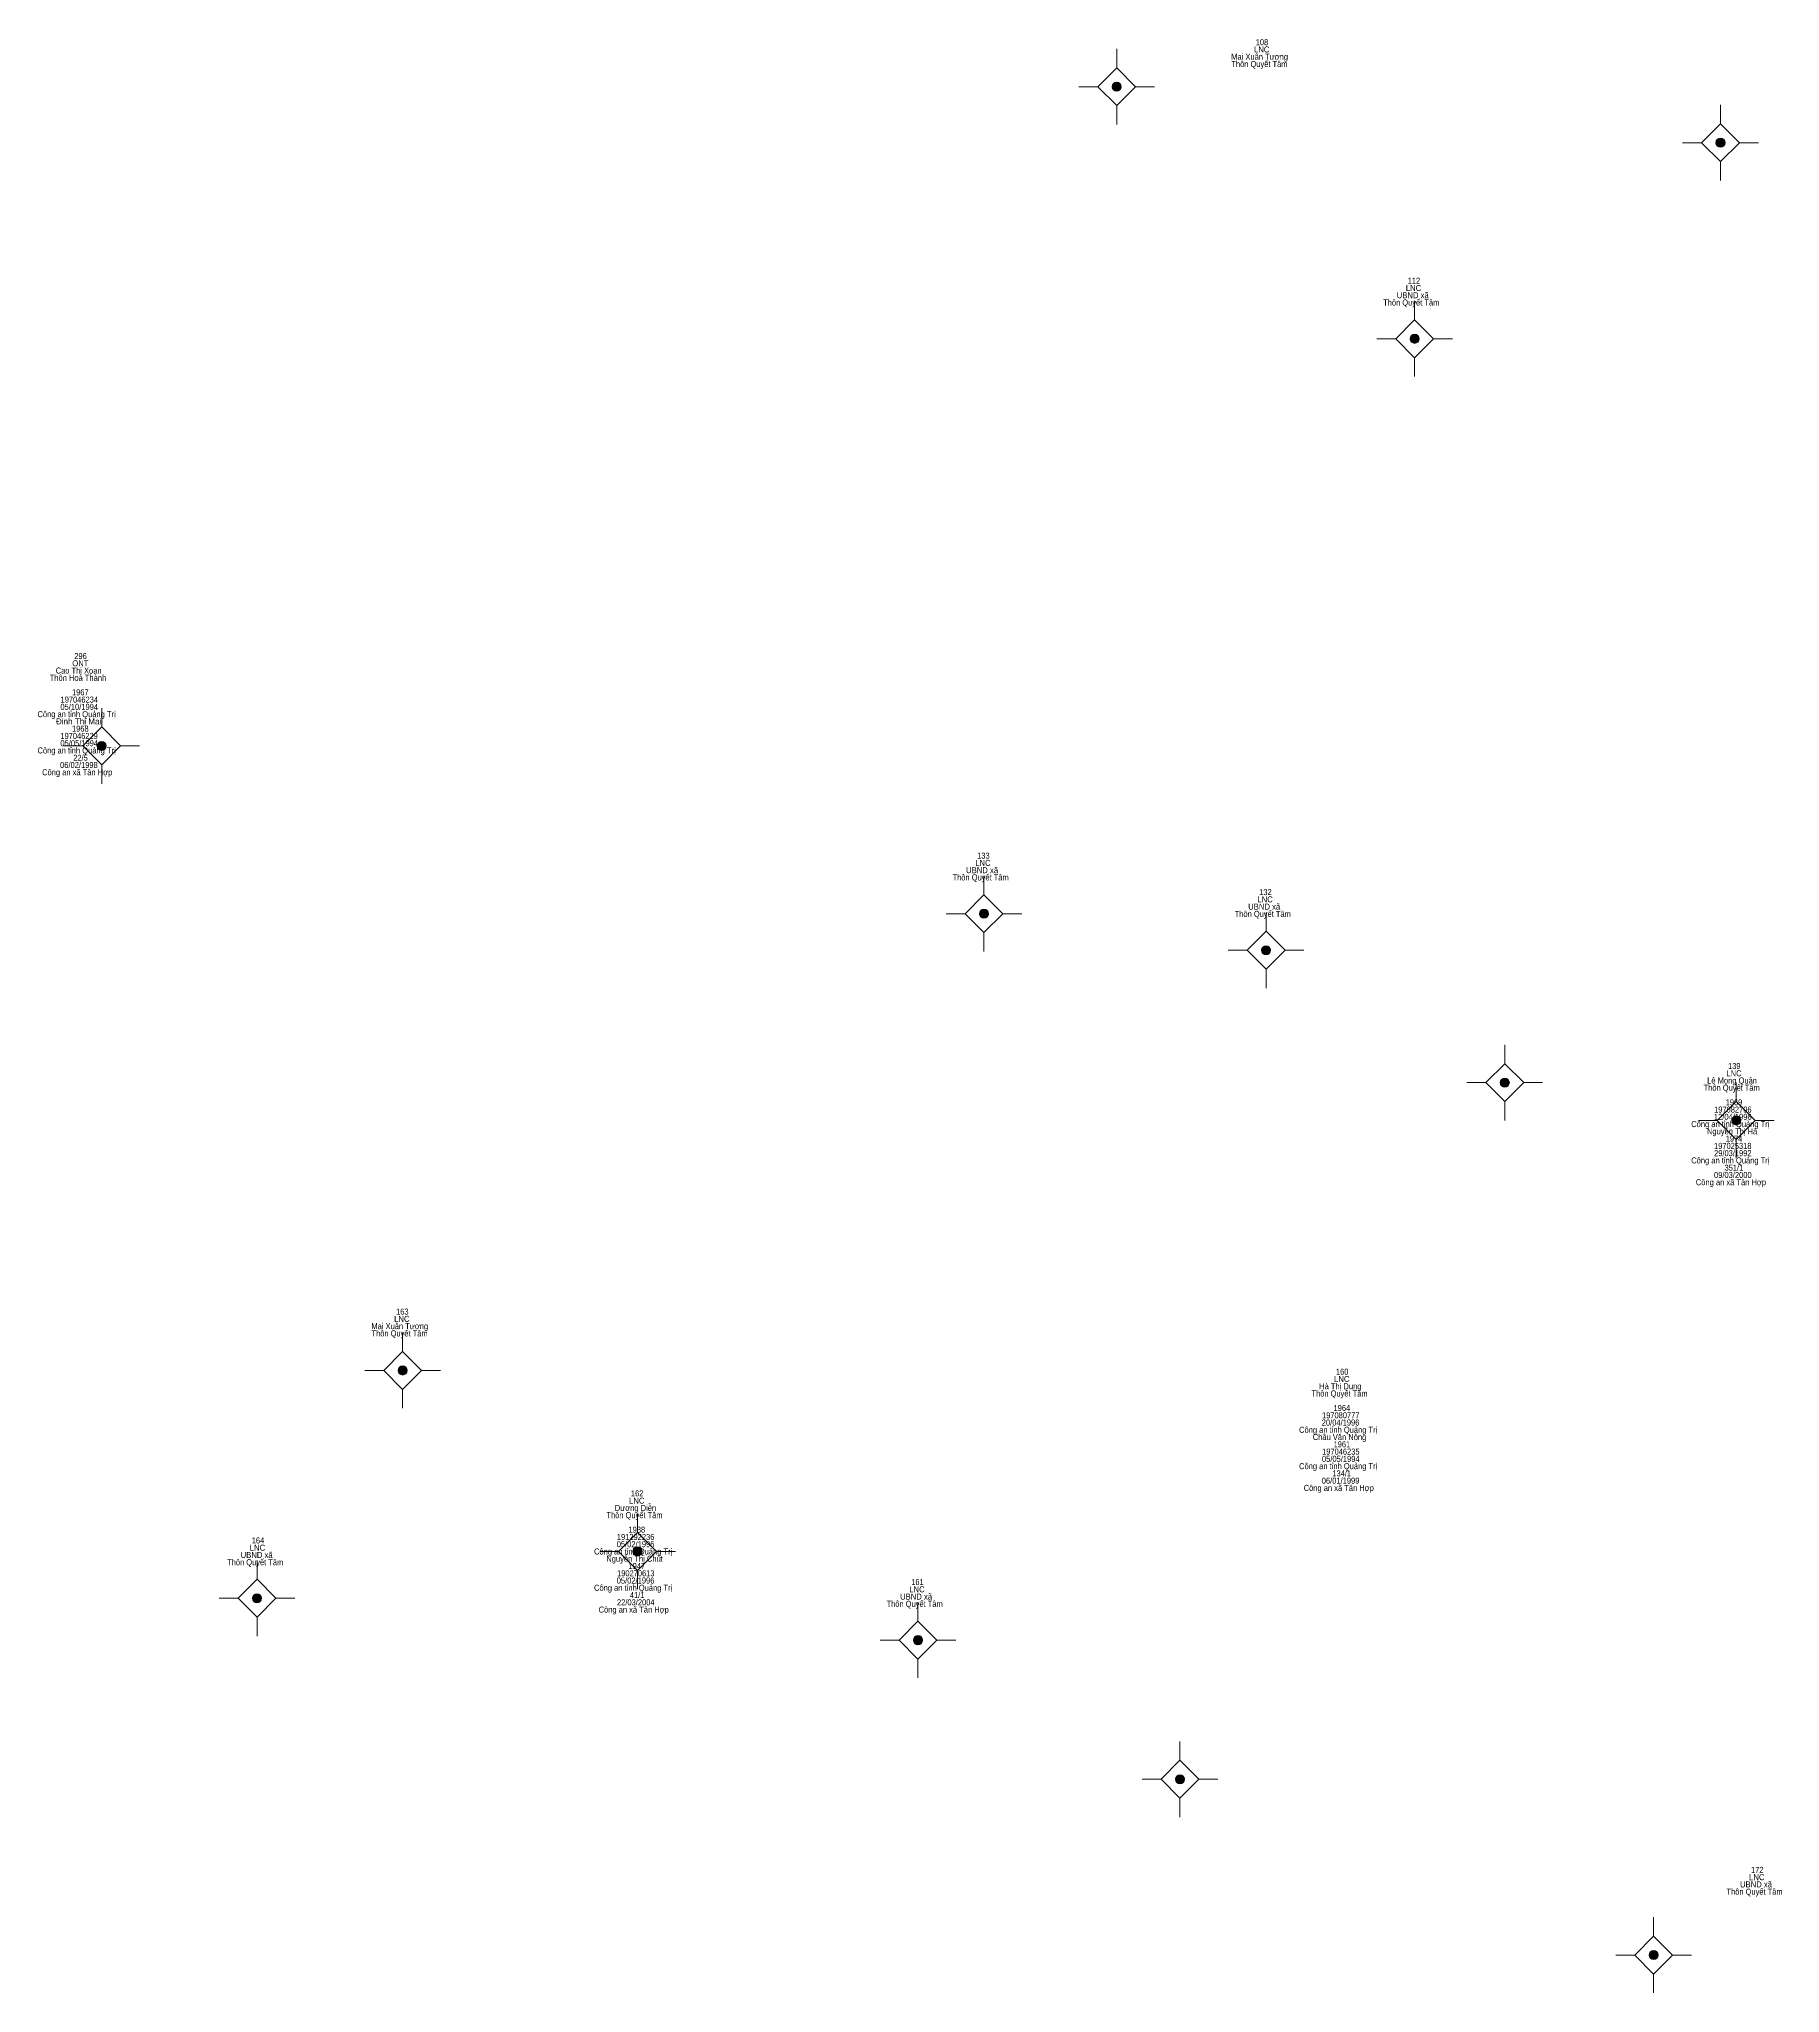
# Model space of a CAD drawing. Header units: metres. Extents: x 548452 to 551009, y 1840956 to 1844548.
# Drawn here: x 550629 to 550744, y 1841486.3 to 1841615.4 of the extents above; entities that cross this region are included whole.
import ezdxf
from ezdxf.enums import TextEntityAlignment as Align

# ---------------------------------------------------------------- set-up
doc = ezdxf.new("R2010")
doc.units = ezdxf.units.M
doc.header["$LTSCALE"] = 0.16
doc.layers.add('11', color=7, linetype='Continuous', lineweight=13)
doc.layers.add('15', color=7, linetype='Continuous')

msp = doc.modelspace()

# ---------------------------------------------------------------- hatches: boundary and pattern name
at = {"layer": '11'}
for points in [[(550700.5095, 1841612.26, 1), (550699.9095, 1841612.26, 1)], [(550740.3995, 1841608.56, 1), (550739.7995, 1841608.56, 1)], [(550720.1895, 1841595.6, 1), (550719.5895, 1841595.6, 1)], [(550633.4495, 1841568.7, 1), (550632.8495, 1841568.7, 1)], [(550691.7395, 1841557.61, 1), (550691.1395, 1841557.61, 1)], [(550710.3795, 1841555.2, 1), (550709.7795, 1841555.2, 1)], [(550726.1495, 1841546.45, 1), (550725.5495, 1841546.45, 1)], [(550741.4395, 1841543.95, 1), (550740.8395, 1841543.95, 1)], [(550653.3295, 1841527.43, 1), (550652.7295, 1841527.43, 1)], [(550668.8495, 1841515.47, 1), (550668.2495, 1841515.47, 1)], [(550643.7095, 1841512.38, 1), (550643.1095, 1841512.38, 1)], [(550687.3795, 1841509.61, 1), (550686.7795, 1841509.61, 1)], [(550704.6895, 1841500.42, 1), (550704.0895, 1841500.42, 1)], [(550735.9795, 1841488.8, 1), (550735.3795, 1841488.8, 1)]]:
    msp.add_hatch(color=256, dxfattribs=at).paths.add_polyline_path(points)

# ---------------------------------------------------------------- linework, layer by layer
for p, q in [((550700.21, 1841614.76), (550700.21, 1841613.51)), ((550698.96, 1841612.26), (550697.71, 1841612.26)), ((550702.71, 1841612.26), (550701.46, 1841612.26)), ((550700.21, 1841611.01), (550700.21, 1841609.76)), ((550740.1, 1841611.06), (550740.1, 1841609.81)), ((550738.85, 1841608.56), (550737.6, 1841608.56)), ((550742.6, 1841608.56), (550741.35, 1841608.56)), ((550740.1, 1841607.31), (550740.1, 1841606.06)), ((550719.89, 1841598.1), (550719.89, 1841596.85)), ((550718.64, 1841595.6), (550717.39, 1841595.6)), ((550722.39, 1841595.6), (550721.14, 1841595.6)), ((550719.89, 1841594.35), (550719.89, 1841593.1)), ((550633.15, 1841571.2), (550633.15, 1841569.95)), ((550631.9, 1841568.7), (550630.65, 1841568.7)), ((550633.15, 1841567.45), (550633.15, 1841566.2)), ((550635.65, 1841568.7), (550634.4, 1841568.7)), ((550691.44, 1841560.11), (550691.44, 1841558.86)), ((550690.19, 1841557.61), (550688.94, 1841557.61)), ((550693.94, 1841557.61), (550692.69, 1841557.61)), ((550710.08, 1841557.7), (550710.08, 1841556.45)), ((550691.44, 1841556.36), (550691.44, 1841555.11)), ((550708.83, 1841555.2), (550707.58, 1841555.2)), ((550712.58, 1841555.2), (550711.33, 1841555.2)), ((550710.08, 1841553.95), (550710.08, 1841552.7)), ((550725.85, 1841548.95), (550725.85, 1841547.7)), ((550724.6, 1841546.45), (550723.35, 1841546.45)), ((550728.35, 1841546.45), (550727.1, 1841546.45)), ((550741.14, 1841546.45), (550741.14, 1841545.2)), ((550725.85, 1841545.2), (550725.85, 1841543.95)), ((550739.89, 1841543.95), (550738.64, 1841543.95)), ((550743.64, 1841543.95), (550742.39, 1841543.95)), ((550741.14, 1841542.7), (550741.14, 1841541.45)), ((550653.03, 1841529.93), (550653.03, 1841528.68)), ((550651.78, 1841527.43), (550650.53, 1841527.43)), ((550655.53, 1841527.43), (550654.28, 1841527.43)), ((550653.03, 1841526.18), (550653.03, 1841524.93)), ((550668.55, 1841517.97), (550668.55, 1841516.72)), ((550643.41, 1841514.88), (550643.41, 1841513.63)), ((550667.3, 1841515.47), (550666.05, 1841515.47)), ((550671.05, 1841515.47), (550669.8, 1841515.47)), ((550668.55, 1841514.22), (550668.55, 1841512.97)), ((550642.16, 1841512.38), (550640.91, 1841512.38)), ((550645.91, 1841512.38), (550644.66, 1841512.38)), ((550687.08, 1841512.11), (550687.08, 1841510.86)), ((550643.41, 1841511.13), (550643.41, 1841509.88)), ((550685.83, 1841509.61), (550684.58, 1841509.61)), ((550689.58, 1841509.61), (550688.33, 1841509.61)), ((550687.08, 1841508.36), (550687.08, 1841507.11)), ((550704.39, 1841502.92), (550704.39, 1841501.67)), ((550703.14, 1841500.42), (550701.89, 1841500.42)), ((550706.89, 1841500.42), (550705.64, 1841500.42)), ((550704.39, 1841499.17), (550704.39, 1841497.92)), ((550735.68, 1841491.3), (550735.68, 1841490.05)), ((550734.43, 1841488.8), (550733.18, 1841488.8)), ((550738.18, 1841488.8), (550736.93, 1841488.8)), ((550735.68, 1841487.55), (550735.68, 1841486.3))]:
    msp.add_line(p, q, dxfattribs=at)
for points in [[(550700.21, 1841613.51), (550698.96, 1841612.26), (550700.21, 1841611.01), (550701.46, 1841612.26)], [(550740.1, 1841609.81), (550738.85, 1841608.56), (550740.1, 1841607.31), (550741.35, 1841608.56)], [(550719.89, 1841596.85), (550718.64, 1841595.6), (550719.89, 1841594.35), (550721.14, 1841595.6)], [(550633.15, 1841569.95), (550631.9, 1841568.7), (550633.15, 1841567.45), (550634.4, 1841568.7)], [(550691.44, 1841558.86), (550690.19, 1841557.61), (550691.44, 1841556.36), (550692.69, 1841557.61)], [(550710.08, 1841556.45), (550708.83, 1841555.2), (550710.08, 1841553.95), (550711.33, 1841555.2)], [(550725.85, 1841547.7), (550724.6, 1841546.45), (550725.85, 1841545.2), (550727.1, 1841546.45)], [(550741.14, 1841545.2), (550739.89, 1841543.95), (550741.14, 1841542.7), (550742.39, 1841543.95)], [(550653.03, 1841528.68), (550651.78, 1841527.43), (550653.03, 1841526.18), (550654.28, 1841527.43)], [(550668.55, 1841516.72), (550667.3, 1841515.47), (550668.55, 1841514.22), (550669.8, 1841515.47)], [(550643.41, 1841513.63), (550642.16, 1841512.38), (550643.41, 1841511.13), (550644.66, 1841512.38)], [(550687.08, 1841510.86), (550685.83, 1841509.61), (550687.08, 1841508.36), (550688.33, 1841509.61)], [(550704.39, 1841501.67), (550703.14, 1841500.42), (550704.39, 1841499.17), (550705.64, 1841500.42)], [(550735.68, 1841490.05), (550734.43, 1841488.8), (550735.68, 1841487.55), (550736.93, 1841488.8)]]:
    msp.add_lwpolyline(points, close=True, dxfattribs=at)
for centre in [(550700.2095, 1841612.26), (550740.0995, 1841608.56), (550719.8895, 1841595.6), (550633.1495, 1841568.7), (550691.4395, 1841557.61), (550710.0795, 1841555.2), (550725.8495, 1841546.45), (550741.1395, 1841543.95), (550653.0295, 1841527.43), (550668.5495, 1841515.47), (550643.4095, 1841512.38), (550687.0795, 1841509.61), (550704.3895, 1841500.42), (550735.6795, 1841488.8)]:
    msp.add_circle(centre, 0.3, dxfattribs=at)

# ---------------------------------------------------------------- texts
at = {"layer": '15'}
for s, width, p in [('108', 0.85, (550709.805, 1841615)), ('Mai Xuân Tương', 0.9, (550709.65, 1841614.04)), ('Thôn Quyết Tâm', 0.85, (550709.64, 1841613.56)), ('LNC', 0.95, (550709.79, 1841614.52)), ('UBND xã', 0.95, (550719.765, 1841598.28)), ('LNC', 0.95, (550719.82, 1841598.76)), ('112', 0.85, (550719.845, 1841599.24)), ('Thôn Quyết Tâm', 0.85, (550719.67, 1841597.8)), ('Cao Thị Xoan', 0.85, (550631.625, 1841573.48)), ('ONT', 0.95, (550631.74, 1841573.96)), ('296', 0.85, (550631.75, 1841574.44)), ('Thôn Hoà Thành', 0.9, (550631.58, 1841573)), ('05/10/1994', 0.9, (550631.665, 1841571.08)), ('197046234', 0.85, (550631.67, 1841571.56)), ('1967', 0.85, (550631.735, 1841572.04)), ('Công an tỉnh Quảng Trị', 0.9, (550631.49, 1841570.6)), ('1968', 0.85, (550631.735, 1841569.64)), ('05/05/1994', 0.9, (550631.665, 1841568.68)), ('197046229', 0.85, (550631.655, 1841569.16)), ('Công an tỉnh Quảng Trị', 0.9, (550631.49, 1841568.2)), ('06/02/1998', 0.9, (550631.645, 1841567.24)), ('22/5', 0.85, (550631.75, 1841567.72)), ('Công an xã Tân Hợp', 0.9, (550631.53, 1841566.76)), ('LNC', 0.95, (550691.37, 1841560.77)), ('133', 0.85, (550691.4, 1841561.25)), ('Thôn Quyết Tâm', 0.85, (550691.22, 1841559.81)), ('UBND xã', 0.95, (550691.315, 1841560.29)), ('LNC', 0.95, (550710.01, 1841558.36)), ('132', 0.85, (550710.035, 1841558.84)), ('Thôn Quyết Tâm', 0.85, (550709.86, 1841557.4)), ('UBND xã', 0.95, (550709.955, 1841557.88)), ('Lê Mọng Quân', 0.9, (550740.865, 1841546.39)), ('LNC', 0.95, (550740.99, 1841546.87)), ('139', 0.85, (550741.01, 1841547.35)), ('Thôn Quyết Tâm', 0.85, (550740.84, 1841545.91)), ('12/04/1996', 0.9, (550740.91, 1841543.99)), ('197082706', 0.85, (550740.915, 1841544.47)), ('1969', 0.85, (550740.99, 1841544.95)), ('Công an tỉnh Quảng Trị', 0.9, (550740.75, 1841543.51)), ('Nguyễn Thị Hà', 0.9, (550740.865, 1841543.03)), ('1974', 0.85, (550740.995, 1841542.55)), ('29/03/1992', 0.85, (550740.915, 1841541.59)), ('197025318', 0.85, (550740.91, 1841542.07)), ('Công an tỉnh Quảng Trị', 0.9, (550740.75, 1841541.11)), ('09/03/2000', 0.9, (550740.915, 1841540.15)), ('351/1', 0.85, (550740.985, 1841540.63)), ('Công an xã Tân Hợp', 0.9, (550740.79, 1841539.67)), ('163', 0.85, (550653.01, 1841531.12)), ('Mai Xuân Tương', 0.9, (550652.84, 1841530.16)), ('Thôn Quyết Tâm', 0.85, (550652.83, 1841529.68)), ('LNC', 0.95, (550652.98, 1841530.64)), ('160', 0.85, (550715.105, 1841527.15)), ('Thôn Quyết Tâm', 0.85, (550714.93, 1841525.71)), ('Hà Thị Dung', 0.9, (550714.98, 1841526.19)), ('LNC', 0.95, (550715.08, 1841526.67)), ('1964', 0.85, (550715.085, 1841524.75)), ('Công an tỉnh Quảng Trị', 0.9, (550714.84, 1841523.31)), ('20/04/1996', 0.9, (550715, 1841523.79)), ('197080777', 0.85, (550715.01, 1841524.27)), ('Châu Văn Nông', 0.9, (550714.93, 1841522.83)), ('197046235', 0.85, (550715.015, 1841521.87)), ('1961', 0.8, (550715.085, 1841522.35)), ('Công an tỉnh Quảng Trị', 0.9, (550714.84, 1841520.91)), ('05/05/1994', 0.9, (550715.015, 1841521.39)), ('Công an xã Tân Hợp', 0.9, (550714.88, 1841519.47)), ('06/01/1999', 0.9, (550715, 1841519.95)), ('134/1', 0.85, (550715.075, 1841520.43)), ('Dương Diễn', 0.9, (550668.415, 1841518.15)), ('LNC', 0.95, (550668.5, 1841518.63)), ('162', 0.85, (550668.525, 1841519.11)), ('Thôn Quyết Tâm', 0.85, (550668.35, 1841517.67)), ('1938', 0.85, (550668.505, 1841516.71)), ('LNC', 0.95, (550643.44, 1841515.52)), ('164', 0.85, (550643.475, 1841516)), ('05/02/1996', 0.9, (550668.42, 1841515.75)), ('191292236', 0.85, (550668.425, 1841516.23)), ('Thôn Quyết Tâm', 0.85, (550643.29, 1841514.56)), ('UBND xã', 0.95, (550643.385, 1841515.04)), ('Công an tỉnh Quảng Trị', 0.9, (550668.26, 1841515.27)), ('Nguyễn Thị Chút', 0.9, (550668.355, 1841514.79)), ('1947', 0.85, (550668.505, 1841514.31)), ('Công an tỉnh Quảng Trị', 0.9, (550668.26, 1841512.87)), ('05/02/1996', 0.9, (550668.42, 1841513.35)), ('190270613', 0.85, (550668.435, 1841513.83)), ('161', 0.8, (550687.045, 1841513.25)), ('22/03/2004', 0.9, (550668.435, 1841511.91)), ('41/1', 0.85, (550668.525, 1841512.39)), ('Thôn Quyết Tâm', 0.85, (550686.86, 1841511.81)), ('UBND xã', 0.95, (550686.955, 1841512.29)), ('LNC', 0.95, (550687.01, 1841512.77)), ('Công an xã Tân Hợp', 0.9, (550668.3, 1841511.43)), ('LNC', 0.95, (550742.5, 1841493.75)), ('172', 0.85, (550742.525, 1841494.23)), ('Thôn Quyết Tâm', 0.85, (550742.35, 1841492.79)), ('UBND xã', 0.95, (550742.445, 1841493.27))]:
    msp.add_text(s, height=0.4, dxfattribs=dict(at, width=width)).set_placement(p, align=Align.CENTER)
msp.add_text('Đinh Thị Mai', height=0.4, dxfattribs=at).set_placement((550631.625, 1841570.12), align=Align.CENTER)

doc.saveas('drawing.dxf')
